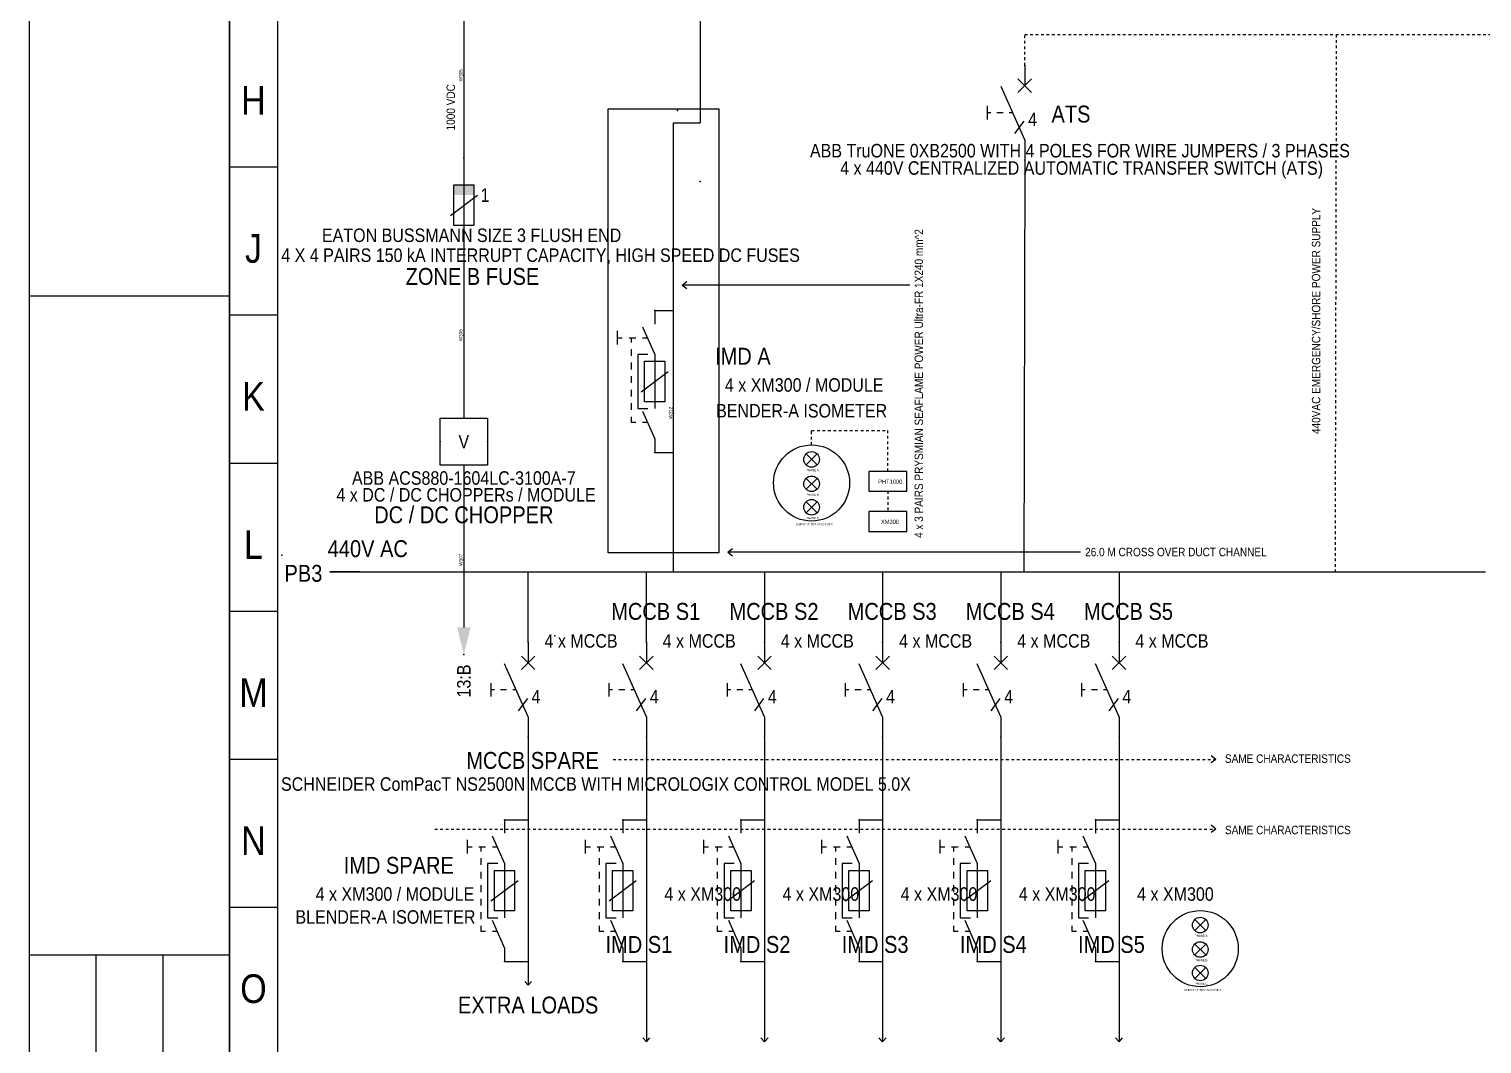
# Model space of a CAD drawing. Header units: millimetres. Extents: x -283 to 2642, y -168 to 1897.
# Drawn here: x -270 to 795, y 313 to 1057 of the extents above; entities that cross this region are included whole.
import ezdxf
from ezdxf.enums import TextEntityAlignment as Align

# ---------------------------------------------------------------- set-up
doc = ezdxf.new("R2010")
doc.units = ezdxf.units.MM
doc.linetypes.add('DASHED', pattern=[4, 2, -2])
doc.layers.add('SLEHTI1', color=7, linetype='Continuous')
doc.styles.add('ELECTRICAL_GENERAL', font='arial.ttf', dxfattribs={"width": 0.85})
doc.styles.add('ELECTRICAL_ID', font='arial.ttf', dxfattribs={"width": 0.85})
doc.styles.add('ELECTRICAL_INTDEF1', font='segoesc.ttf', dxfattribs={"width": 0.85})
doc.styles.add('ELECTRICAL_LABEL', font='arial.ttf', dxfattribs={"width": 0.85})
doc.styles.add('ELECTRICAL_PROMPT', font='arial.ttf', dxfattribs={"width": 0.85})

# ---------------------------------------------------------------- blocks, each defined once
blk = doc.blocks.new('SPOH3V')
at = {"color": 1, "linetype": 'Continuous', "lineweight": -3}
for p, q in [((2, 297), (2, 2)), ((23, 2), (23, 297)), ((28, 292), (28, 23)), ((23, 80), (2, 80))]:
    blk.add_line(p, q, dxfattribs=at)
at = {"color": 2, "linetype": 'Continuous', "lineweight": -3}
blk.add_line((23, 297), (23, 2), dxfattribs=at)
at = {"color": 7, "linetype": 'Continuous', "lineweight": -3}
for p, q in [((28, 162.5), (23, 162.5)), ((23, 149), (2, 149)), ((28, 147), (23, 147)), ((28, 131.5), (23, 131.5)), ((28, 116), (23, 116)), ((28, 100.5), (23, 100.5)), ((28, 85), (23, 85)), ((9, 80), (9, 2)), ((16, 80), (16, 2))]:
    blk.add_line(p, q, dxfattribs=at)
at = {"color": 7, "lineweight": -3, "style": 'ELECTRICAL_PROMPT', "width": 0.85}
for s, p in [('H', (25.5, 168)), ('J', (25.5, 152.5)), ('K', (25.5, 137)), ('L', (25.5, 121.5)), ('M', (25.5, 106)), ('N', (25.5, 90.5)), ('O', (25.5, 75))]:
    blk.add_text(s, height=3, dxfattribs=at).set_placement(p, align=Align.CENTER)
at = {"color": 11, "lineweight": -3, "style": 'ELECTRICAL_LABEL', "width": 0.85, "flags": 8}
blk.add_attdef('E_DRW_PRINTDATE', text='', height=1.5, rotation=90, dxfattribs=at).set_placement((1.6, 296.5), align=Align.RIGHT)
at = {"color": 7, "lineweight": -3, "style": 'ELECTRICAL_LABEL', "width": 0.85, "flags": 8}
for tag, p in [('E_DRW_REVD', (7, 247)), ('E_DRW_REVE', (14, 247)), ('E_DRW_REVF', (21, 247)), ('E_DRW_REVA', (7, 30)), ('E_DRW_REVB', (14, 30)), ('E_DRW_REVC', (21, 30))]:
    blk.add_attdef(tag, p, '', height=2, rotation=90, dxfattribs=at)
at = {"color": 11, "lineweight": -3, "style": 'ELECTRICAL_LABEL', "width": 0.85, "flags": 8}
blk.add_attdef('E_DRW_FILENAME', (1.6, 2.5), '', height=1.5, rotation=90, dxfattribs=at)
at = {"color": 1, "lineweight": -3, "style": 'ELECTRICAL_LABEL', "width": 0.85, "flags": 8}
for tag, p, height in [('E_DRW_NAME1', (206.5, 15), 3.5), ('E_DRW_OBJECTID', (323, 17), 2.5), ('E_DRW_ELPOSID', (356, 17), 2.5), ('E_DRW_JOBNUMBER', (388, 17), 2.5), ('E_DRW_NAME2', (206.5, 10), 3.5), ('E_DRW_NUMBER', (359, 5), 5), ('E_DRW_NAME3', (206.5, 5), 3.5)]:
    blk.add_attdef(tag, p, '', height=height, dxfattribs=at)
at = {"color": 7, "lineweight": -3, "width": 0.85}
for tag, p, style, flags in [('E_DRW_PLANNER', (295.54, 17), 'ELECTRICAL_LABEL', 8), ('E_DRW_DATE', (305, 17), 'ELECTRICAL_LABEL', 8), ('E_DRW_DRAWER', (295.54, 10), 'ELECTRICAL_LABEL', 8), ('E_DRW_SHEETS', (331, 10), 'ELECTRICAL_LABEL', 8), ('E_DRW_CHECKER', (295.54, 3), 'ELECTRICAL_LABEL', 8), ('$SCVIRTATIE$', (0, 0), 'ELECTRICAL_GENERAL', 9)]:
    blk.add_attdef(tag, p, '', height=2, dxfattribs=dict(at, style=style, flags=flags))
at = {"color": 7, "lineweight": -3, "style": 'ELECTRICAL_LABEL', "width": 0.85, "flags": 8}
blk.add_attdef('E_DRW_SHEET', text='', height=2, dxfattribs=at).set_placement((327, 10), align=Align.RIGHT)
at = {"color": 1, "lineweight": -3, "style": 'ELECTRICAL_LABEL', "width": 0.85, "flags": 8}
blk.add_attdef('E_DRW_GROUP', text='', height=5, dxfattribs=at).set_placement((354, 5), align=Align.RIGHT)
blk = doc.blocks.new('LTXT4')
at = {"color": 7, "linetype": 'Continuous', "lineweight": -3}
blk.add_point((0, 0), dxfattribs=at)
at = {"color": 7, "lineweight": -3, "style": 'ELECTRICAL_ID', "width": 0.85}
for tag, flags, p in [('E_OBJECTID', 9, (0, 8.75)), ('E_ELPOSID', 9, (0, 5.25)), ('E_ID', 1, (0, 1.5))]:
    blk.add_attdef(tag, text='', height=2.5, dxfattribs=dict(at, flags=flags)).set_placement(p, align=Align.CENTER)
at = {"color": 7, "lineweight": -3, "style": 'ELECTRICAL_GENERAL', "width": 0.85}
for tag, p in [('E_SYMBTXT1', (0, -2)), ('E_SYMBTXT2', (0, -5)), ('E_SYMBTXT3', (0, -8)), ('E_SYMBTXT4', (0, -11))]:
    blk.add_attdef(tag, text='', height=2, dxfattribs=at).set_placement(p, align=Align.CENTER)
at = {"color": 7, "lineweight": -3, "style": 'ELECTRICAL_GENERAL', "width": 0.85, "flags": 9}
blk.add_attdef('E_CIRCUIT', text='', height=2, dxfattribs=at).set_placement((-1, -14), align=Align.RIGHT)
blk.add_attdef('E_CIRCUITNUMBER', (1, -14), '', height=2, dxfattribs=at)
blk = doc.blocks.new('$PLINEDEVICEID$')
at = {"color": 7, "linetype": 'Continuous', "lineweight": -3}
blk.add_point((0, 0), dxfattribs=at)
at = {"color": 7, "lineweight": -3, "style": 'ELECTRICAL_ID', "width": 0.85}
for tag, flags, p in [('E_OBJECTID', 9, (-1.75, 7.5)), ('E_ELPOSID', 9, (-1.75, 3.75)), ('E_ID', 1, (-1.75, 0))]:
    blk.add_attdef(tag, text='', height=2.5, dxfattribs=dict(at, flags=flags)).set_placement(p, align=Align.MIDDLE_RIGHT)
blk = doc.blocks.new('SVAIHT1A')
at = {"color": 1, "linetype": 'Continuous', "lineweight": -3}
blk.add_point((0, 0), dxfattribs=at)
at = {"color": 1, "lineweight": -3}
blk.add_solid([(0, 0), (0.99, 4), (-0.99, 4)], dxfattribs=at)
at = {"color": 7, "lineweight": -3, "style": 'ELECTRICAL_GENERAL', "width": 0.85, "flags": 8}
blk.add_attdef('E_SYMBTXT1', text='', height=2, rotation=90, dxfattribs=at).set_placement((2, 0), align=Align.TOP_LEFT)
at = {"color": 1, "lineweight": -3, "style": 'ELECTRICAL_INTDEF1', "flags": 8}
blk.add_attdef('E_DELETED', (0, 0), '', height=2.5, dxfattribs=at)
at = {"color": 7, "lineweight": -3, "style": 'ELECTRICAL_GENERAL', "width": 0.85, "flags": 1}
blk.add_attdef('E_THISREF', text='', height=1.5, dxfattribs=at).set_placement((0, -1.5), align=Align.CENTER)
at = {"color": 7, "lineweight": -3, "style": 'ELECTRICAL_GENERAL', "width": 0.85}
blk.add_attdef('E_CONNREF', text='', height=2, rotation=90, dxfattribs=at).set_placement((0, -1.5), align=Align.MIDDLE_RIGHT)
blk = doc.blocks.new('IECSLD_0201')
at = {"color": 0, "linetype": 'Continuous', "lineweight": -3}
for p, q in [((0, 0), (0, -14)), ((-1.5, -10), (-1.5, -4)), ((-1.5, -4), (1.5, -4)), ((1.5, -4), (1.5, -10)), ((1.5, -10), (-1.5, -10))]:
    blk.add_line(p, q, dxfattribs=at)
at = {"color": 7, "linetype": 'Continuous', "lineweight": -3}
blk.add_line((-2, -8.5), (2, -5.5), dxfattribs=at)
at = {"color": 0, "linetype": 'Continuous', "lineweight": -3}
for p in [(0, 0), (0, -14)]:
    blk.add_point(p, dxfattribs=at)
at = {"color": 0, "lineweight": -3}
blk.add_solid([(-1.5, -5.5), (1.5, -5.5), (-1.5, -4), (1.5, -4)], dxfattribs=at)
at = {"color": 7, "lineweight": -3, "width": 0.85}
for tag, height, style, flags, p in [('E_OBJECTID', 2.5, 'ELECTRICAL_ID', 8, (-4, -1)), ('E_ELPOSID', 2.5, 'ELECTRICAL_ID', 8, (-4, -4.5)), ('E_AA', 2, 'ELECTRICAL_GENERAL', 8, (-4, -12)), ('E_OVERCURRENTPROTECTIONTYPE', 2, 'ELECTRICAL_GENERAL', 9, (-4, -15)), ('E_OVERCURRENTPROTECTION', 2, 'ELECTRICAL_GENERAL', 9, (-4, -18)), ('E_FRAMESIZE', 2, 'ELECTRICAL_GENERAL', 9, (-4, -21)), ('E_ELEC1', 2, 'ELECTRICAL_GENERAL', 8, (-4, -24)), ('E_ELEC2', 2, 'ELECTRICAL_GENERAL', 8, (-4, -27))]:
    blk.add_attdef(tag, text='', height=height, dxfattribs=dict(at, style=style, flags=flags)).set_placement(p, align=Align.RIGHT)
at = {"color": 7, "lineweight": -3, "style": 'ELECTRICAL_GENERAL', "width": 0.85, "flags": 8}
blk.add_attdef('E_PHASE', (2, -1), '', height=1.5, dxfattribs=at)
at = {"color": 7, "lineweight": -3, "style": 'ELECTRICAL_ID', "width": 0.85, "flags": 9}
blk.add_attdef('E_GROUPNUMBER', text='', height=1.5, dxfattribs=at).set_placement((-2, -1), align=Align.TOP_RIGHT)
at = {"color": 7, "lineweight": -3, "style": 'ELECTRICAL_ID', "width": 0.85}
blk.add_attdef('E_ID', text='', height=2.5, dxfattribs=at).set_placement((-4, -8), align=Align.RIGHT)
at = {"color": 7, "lineweight": -3, "style": 'ELECTRICAL_GENERAL', "width": 0.85, "flags": 8}
blk.add_attdef('E_POLES', text='', height=2, dxfattribs=at).set_placement((2.5, -5.5), align=Align.MIDDLE_LEFT)
blk = doc.blocks.new('IECSLD_1111')
at = {"color": 0, "linetype": 'Continuous', "lineweight": -3}
blk.add_lwpolyline([(-3.5, 3.5), (3.5, 3.5), (3.5, -3.5), (-3.5, -3.5)], close=True, dxfattribs=at)
for p in [(0, 3.5), (-3.5, 0), (3.5, 0), (0, -3.5)]:
    blk.add_point(p, dxfattribs=at)
at = {"color": 7, "lineweight": -3, "style": 'ELECTRICAL_GENERAL', "width": 0.85}
blk.add_text('V', height=2, dxfattribs=at).set_placement((0, -1), align=Align.CENTER)
at = {"color": 7, "lineweight": -3, "width": 0.85, "flags": 8}
for tag, height, style, p in [('E_OBJECTID', 2.5, 'ELECTRICAL_ID', (0, 12.5)), ('E_ELPOSID', 2.5, 'ELECTRICAL_ID', (0, 9)), ('E_ELEC1', 2, 'ELECTRICAL_GENERAL', (0, -7.5)), ('E_ELEC2', 2, 'ELECTRICAL_GENERAL', (0, -10.5))]:
    blk.add_attdef(tag, text='', height=height, dxfattribs=dict(at, style=style)).set_placement(p, align=Align.CENTER)
at = {"color": 7, "lineweight": -3, "style": 'ELECTRICAL_ID', "width": 0.85}
blk.add_attdef('E_ID', text='', height=2.5, dxfattribs=at).set_placement((0, 5.5), align=Align.CENTER)
blk = doc.blocks.new('IECSLD_0402')
at = {"color": 0, "linetype": 'Continuous', "lineweight": -3}
for p, q in [((0, 0), (0, -3)), ((0, -11), (-3.5, -3.12)), ((-5.5, -8), (-5.5, -6)), ((0, -11), (0, -14))]:
    blk.add_line(p, q, dxfattribs=at)
at = {"color": 7, "linetype": 'Continuous', "lineweight": -3}
for p, q in [((-1, -4), (1, -2)), ((-1, -2), (1, -4)), ((-5, -7), (-5.5, -7)), ((-3.2, -7), (-4.1, -7)), ((-1.78, -7), (-2.3, -7)), ((-0.13, -8.25), (-1.5, -10.09))]:
    blk.add_line(p, q, dxfattribs=at)
at = {"color": 0, "linetype": 'Continuous', "lineweight": -3}
for p in [(0, 0), (0, -14)]:
    blk.add_point(p, dxfattribs=at)
at = {"color": 7, "lineweight": -3, "width": 0.85}
for tag, height, style, flags, p in [('E_OBJECTID', 2.5, 'ELECTRICAL_ID', 8, (-7.5, -1)), ('E_ELPOSID', 2.5, 'ELECTRICAL_ID', 8, (-7.5, -4.5)), ('E_AA', 2, 'ELECTRICAL_GENERAL', 8, (-7.5, -12)), ('E_OVERCURRENTPROTECTIONTYPE', 2, 'ELECTRICAL_GENERAL', 9, (-7.5, -15)), ('E_OVERCURRENTPROTECTION', 2, 'ELECTRICAL_GENERAL', 9, (-7.5, -18)), ('E_FRAMESIZE', 2, 'ELECTRICAL_GENERAL', 9, (-7.5, -21)), ('E_ELEC1', 2, 'ELECTRICAL_GENERAL', 8, (-7.5, -24)), ('E_ELEC2', 2, 'ELECTRICAL_GENERAL', 8, (-7.5, -27))]:
    blk.add_attdef(tag, text='', height=height, dxfattribs=dict(at, style=style, flags=flags)).set_placement(p, align=Align.RIGHT)
at = {"color": 7, "lineweight": -3, "style": 'ELECTRICAL_GENERAL', "width": 0.85, "flags": 8}
blk.add_attdef('E_PHASE', (2, -1), '', height=1.5, dxfattribs=at)
at = {"color": 7, "lineweight": -3, "style": 'ELECTRICAL_ID', "width": 0.85, "flags": 9}
blk.add_attdef('E_GROUPNUMBER', text='', height=1.5, dxfattribs=at).set_placement((-2, -1), align=Align.TOP_RIGHT)
at = {"color": 7, "lineweight": -3, "style": 'ELECTRICAL_ID', "width": 0.85}
blk.add_attdef('E_ID', text='', height=2.5, dxfattribs=at).set_placement((-7.5, -8), align=Align.RIGHT)
at = {"color": 7, "lineweight": -3, "style": 'ELECTRICAL_GENERAL', "width": 0.85, "flags": 8}
blk.add_attdef('E_POLES', text='', height=2, dxfattribs=at).set_placement((0.5, -8), align=Align.MIDDLE_LEFT)
blk = doc.blocks.new('IECSLD_0204')
at = {"color": 0, "linetype": 'Continuous', "lineweight": -3}
for p, q in [((0, 0), (0, -2)), ((-5.5, -5), (-5.5, -3)), ((-1.83, -2.39), (0, -6.5)), ((-1.5, -13.5), (-1.5, -7.5)), ((-1.5, -7.5), (1.5, -7.5)), ((0, -6.5), (0, -14.5)), ((1.5, -7.5), (1.5, -13.5)), ((-1.83, -14.89), (0, -19)), ((1.5, -13.5), (-1.5, -13.5)), ((0, -19), (0, -21))]:
    blk.add_line(p, q, dxfattribs=at)
at = {"color": 7, "linetype": 'Continuous', "lineweight": -3}
for p, q in [((-5.5, -4), (-4.8, -4)), ((-3.8, -4), (-2.8, -4)), ((-3.5, -4), (-3.5, -4.7)), ((-1.8, -4), (-1.11, -4)), ((-3.5, -5.7), (-3.5, -6.7)), ((-3.5, -7.7), (-3.5, -8.7)), ((-1, -6.5), (-2.5, -6.5)), ((-2.5, -6.5), (-2.5, -14.5)), ((-3.5, -9.7), (-3.5, -10.7)), ((-2, -12), (2, -9)), ((-3.5, -11.7), (-3.5, -12.7)), ((-3.5, -13.7), (-3.5, -14.7)), ((-2.5, -14.5), (-1, -14.5)), ((-3.5, -15.7), (-3.5, -16.5)), ((-3.5, -16.5), (-2.8, -16.5)), ((-1.8, -16.5), (-1.11, -16.5))]:
    blk.add_line(p, q, dxfattribs=at)
at = {"color": 0, "linetype": 'Continuous', "lineweight": -3}
for p in [(0, 0), (0, -21)]:
    blk.add_point(p, dxfattribs=at)
at = {"color": 7, "lineweight": -3, "width": 0.85}
for tag, height, style, flags, p in [('E_OBJECTID', 2.5, 'ELECTRICAL_ID', 8, (-7.5, -1)), ('E_ELPOSID', 2.5, 'ELECTRICAL_ID', 8, (-7.5, -4.5)), ('E_AA', 2, 'ELECTRICAL_GENERAL', 8, (-7.5, -12)), ('E_OVERCURRENTPROTECTIONTYPE', 2, 'ELECTRICAL_GENERAL', 9, (-7.5, -15)), ('E_OVERCURRENTPROTECTION', 2, 'ELECTRICAL_GENERAL', 9, (-7.5, -18)), ('E_FRAMESIZE', 2, 'ELECTRICAL_GENERAL', 9, (-7.5, -21)), ('E_ELEC1', 2, 'ELECTRICAL_GENERAL', 8, (-7.5, -24)), ('E_ELEC2', 2, 'ELECTRICAL_GENERAL', 8, (-7.5, -27))]:
    blk.add_attdef(tag, text='', height=height, dxfattribs=dict(at, style=style, flags=flags)).set_placement(p, align=Align.RIGHT)
at = {"color": 7, "lineweight": -3, "style": 'ELECTRICAL_GENERAL', "width": 0.85, "flags": 8}
blk.add_attdef('E_PHASE', (2, -1), '', height=1.5, dxfattribs=at)
at = {"color": 7, "lineweight": -3, "style": 'ELECTRICAL_ID', "width": 0.85, "flags": 9}
blk.add_attdef('E_GROUPNUMBER', text='', height=1.5, dxfattribs=at).set_placement((-2, -1), align=Align.TOP_RIGHT)
at = {"color": 7, "lineweight": -3, "style": 'ELECTRICAL_ID', "width": 0.85}
blk.add_attdef('E_ID', text='', height=2.5, dxfattribs=at).set_placement((-7.5, -8), align=Align.RIGHT)
at = {"color": 7, "lineweight": -3, "style": 'ELECTRICAL_GENERAL', "width": 0.85, "flags": 8}
blk.add_attdef('E_POLES', text='', height=2, dxfattribs=at).set_placement((2.5, -9), align=Align.MIDDLE_LEFT)
blk = doc.blocks.new('KAAPELIN1')
at = {"color": 7, "linetype": 'ByBlock', "lineweight": -3}
blk.add_point((0, 0), dxfattribs=at)
at = {"color": 7, "lineweight": -3, "width": 0.85}
for tag, height, style, p in [('E_ID', 2.5, 'ELECTRICAL_ID', (0, 1)), ('E_TYPE', 2, 'ELECTRICAL_GENERAL', (0, -3))]:
    blk.add_attdef(tag, text='', height=height, dxfattribs=dict(at, style=style)).set_placement(p, align=Align.CENTER)
at = {"color": 7, "lineweight": -3, "style": 'ELECTRICAL_GENERAL', "width": 0.85}
for tag, flags, p in [('E_FROM_LOCATION', 1, (0, -6)), ('E_TO_LOCATION', 1, (0, -12)), ('E_FROM_ID', 1, (0, -9)), ('E_REMARKS', 1, (0, -21)), ('E_LENGTH', 1, (0, -18)), ('E_TO_ID', 1, (0, -15)), ('E_INSTALLER', 9, (0, -33)), ('E_SUPPLIER', 9, (0, -30)), ('E_CLASS', 1, (0, -27)), ('E_ITEM', 1, (0, -24)), ('E_VOLTAGE', 9, (0, -36))]:
    blk.add_attdef(tag, text='', height=2, dxfattribs=dict(at, flags=flags)).set_placement(p, align=Align.CENTER)

msp = doc.modelspace()

# ---------------------------------------------------------------- linework, layer by layer
at = {"layer": 'SLEHTI1', "color": 52, "linetype": 'DASHED', "lineweight": -3}
for p, q in [((460.3, 1030.1), (460.3, 1052.7)), ((460.3, 1052.7), (2360.4, 1052.7)), ((688.7, 1052.7), (687.8, 659))]:
    msp.add_line(p, q, dxfattribs=at)
at = {"layer": 'SLEHTI1', "color": 52, "linetype": 'Continuous', "lineweight": -3}
for p, q in [((203, 988), (222.4, 988)), ((460.3, 960.9), (459.6, 659)), ((209.2, 869.2), (212.7, 871.8)), ((376.1, 869.2), (209.2, 869.2)), ((209.2, 869.2), (212.7, 866.6)), ((96.4, 356), (93.8, 358.8)), ((96.4, 356), (98.9, 358.8)), ((183, 314.6), (180.4, 317.4)), ((183, 314.6), (185.6, 317.4)), ((269.6, 314.6), (267, 317.4)), ((269.6, 314.6), (272.2, 317.4)), ((356.2, 314.6), (353.7, 317.4)), ((356.2, 314.6), (358.8, 317.4)), ((442.8, 314.6), (440.3, 317.4)), ((442.8, 314.6), (445.4, 317.4)), ((529.5, 314.6), (526.9, 317.4)), ((529.5, 314.6), (532, 317.4))]:
    msp.add_line(p, q, dxfattribs=at)
at = {"layer": 'SLEHTI1', "color": 5, "linetype": 'DASHED', "lineweight": -3}
for p, q in [((304.1, 762.5), (360, 762.6)), ((304.1, 752), (304.1, 762.5)), ((360, 732.6), (360, 762.6)), ((360, 718.1), (360, 703.1))]:
    msp.add_line(p, q, dxfattribs=at)
at = {"layer": 'SLEHTI1', "color": 5, "linetype": 'Continuous', "lineweight": -3}
for p, q in [((300.1, 745.4), (308.1, 737.3)), ((300.1, 737.3), (308.1, 745.4)), ((300.1, 719.5), (308.1, 727.5)), ((300.1, 727.5), (308.1, 719.5)), ((300.1, 702.3), (308.1, 710.3)), ((300.1, 710.3), (308.1, 702.3)), ((585, 396.1), (593, 404.1)), ((585, 404.1), (593, 396.1)), ((585, 386.2), (593, 378.2)), ((585, 378.2), (593, 386.2)), ((585, 369.1), (593, 361)), ((585, 361), (593, 369.1))]:
    msp.add_line(p, q, dxfattribs=at)
at = {"layer": 'SLEHTI1', "color": 4, "linetype": 'Continuous', "lineweight": -3}
for p, q in [((242.7, 673.4), (246.2, 676.1)), ((242.7, 673.4), (246.2, 670.8)), ((501.1, 673.4), (242.7, 673.4))]:
    msp.add_line(p, q, dxfattribs=at)
at = {"layer": 'SLEHTI1', "color": 7, "linetype": 'Continuous', "lineweight": -3}
for p, q in [((600.5, 521.5), (596.9, 524.2)), ((600.5, 521.5), (596.9, 518.9)), ((600.5, 470.5), (596.9, 473.2)), ((600.5, 470.5), (596.9, 467.9))]:
    msp.add_line(p, q, dxfattribs=at)
at = {"layer": 'SLEHTI1', "color": 7, "linetype": 'DASHED', "lineweight": -3}
for p, q in [((158.6, 521.5), (600.5, 521.5)), ((27.9, 470.5), (600.5, 470.5))]:
    msp.add_line(p, q, dxfattribs=at)
at = {"layer": 'SLEHTI1', "color": 52, "linetype": 'Continuous', "lineweight": -3}
for points in [[(222.4, 1135.5), (222.4, 997)], [(222.4, 997), (222.4, 988), (222.4, 988)], [(203, 659), (203, 988), (203, 988)], [(-27.1, 659), (-27.1, 659), (-49, 659), (-45.5, 659), (-42, 659), (-38.5, 659), (-35, 659), (-31.5, 659), (-28, 659), (-24.5, 659), (-21, 659), (-17.5, 659), (-14, 659), (-10.5, 659), (-7, 659), (-3.5, 659), (0, 659), (3.5, 659), (7, 659), (10.5, 659), (14, 659), (17.5, 659), (21, 659), (24.5, 659), (28, 659), (31.5, 659), (35, 659), (38.5, 659), (42, 659), (45.5, 659), (49, 659), (52.5, 659), (56, 659), (59.5, 659), (63, 659), (66.5, 659), (70, 659), (73.5, 659), (77, 659), (80.5, 659), (84, 659), (87.5, 659), (91, 659), (94.5, 659), (98, 659), (101.5, 659), (105, 659), (108.5, 659), (112, 659), (115.5, 659), (119, 659), (122.5, 659), (126, 659), (129.5, 659), (133, 659), (136.5, 659), (140, 659), (143.5, 659), (147, 659), (150.5, 659), (154, 659), (157.5, 659), (161, 659), (164.5, 659), (168, 659), (171.5, 659), (175, 659), (178.5, 659), (182, 659), (185.5, 659), (189, 659), (192.5, 659), (196, 659), (199.5, 659), (203, 659), (206.5, 659), (210, 659), (213.5, 659), (217, 659), (220.5, 659), (224, 659), (227.5, 659), (231, 659), (234.5, 659), (238, 659), (241.5, 659), (245, 659), (248.5, 659), (252, 659), (255.5, 659), (259, 659), (262.5, 659), (266, 659), (269.5, 659), (270.2, 659), (273, 659), (276.5, 659), (280, 659), (283.5, 659), (287, 659), (287.5, 659), (290.5, 659), (294, 659), (297.5, 659), (301, 659), (304.5, 659), (304.8, 659), (308, 659), (311.5, 659), (315, 659), (318.5, 659), (322, 659), (322.2, 659), (325.5, 659), (329, 659), (332.5, 659), (336, 659), (339.5, 659), (339.5, 659), (343, 659), (346.5, 659), (350, 659), (353.5, 659), (356.8, 659), (357, 659), (360.5, 659), (364, 659), (367.5, 659), (371, 659), (374.1, 659), (374.5, 659), (378, 659), (381.5, 659), (385, 659), (388.5, 659), (391.5, 659), (392, 659), (395.5, 659), (399, 659), (402.5, 659), (406, 659), (408.8, 659), (409.5, 659), (413, 659), (416.5, 659), (420, 659), (423.5, 659), (426.1, 659), (427, 659), (430.5, 659), (434, 659), (437.5, 659), (441, 659), (443.4, 659), (444.5, 659), (448, 659), (451.5, 659), (455, 659), (458.5, 659), (460.8, 659), (462, 659), (465.5, 659), (469, 659), (472.5, 659), (476, 659), (478.1, 659), (479.5, 659), (483, 659), (486.5, 659), (490, 659), (493.5, 659), (495.4, 659), (497, 659), (500.5, 659), (504, 659), (507.5, 659), (511, 659), (512.7, 659), (514.5, 659), (518, 659), (521.5, 659), (525, 659), (528.5, 659), (530, 659), (532, 659), (535.5, 659), (539, 659), (542.5, 659), (546, 659), (547.4, 659), (549.5, 659), (553, 659), (556.5, 659), (560, 659), (563.5, 659), (564.7, 659), (567, 659), (570.5, 659), (574, 659), (577.5, 659), (581, 659), (582, 659), (584.5, 659), (588, 659), (591.5, 659), (595, 659), (598.5, 659), (599.3, 659), (602, 659), (605.5, 659), (609, 659), (612.5, 659), (616, 659), (616.7, 659), (619.5, 659), (623, 659), (626.5, 659), (630, 659), (633.5, 659), (634, 659), (637, 659), (640.5, 659), (644, 659), (647.5, 659), (651, 659), (651.3, 659), (654.5, 659), (658, 659), (661.5, 659), (665, 659), (668.5, 659), (668.6, 659), (672, 659), (675.5, 659), (679, 659), (682.5, 659), (686, 659), (686, 659), (689.5, 659), (693, 659), (696.5, 659), (700, 659), (703.3, 659), (703.5, 659), (707, 659), (710.5, 659), (714, 659), (717.5, 659), (720.6, 659), (721, 659), (724.5, 659), (728, 659), (731.5, 659), (735, 659), (737.9, 659), (738.5, 659), (742, 659), (745.5, 659), (749, 659), (752.5, 659), (755.3, 659), (756, 659), (759.5, 659), (763, 659), (766.5, 659), (770, 659), (772.6, 659), (773.5, 659), (777, 659), (780.5, 659), (784, 659), (787.5, 659), (789.9, 659), (791, 659), (794.5, 659), (798, 659)], [(96.4, 607.1), (96.4, 659)], [(183, 607.1), (183, 659)], [(269.6, 659), (269.6, 607.1)], [(356.2, 659), (356.2, 607.1)], [(442.8, 659), (442.8, 607.1)], [(529.5, 659), (529.5, 607.1)], [(96.4, 537.8), (96.4, 356)], [(183, 537.8), (183, 314.6)], [(269.6, 537.8), (269.6, 314.6)], [(356.2, 537.8), (356.2, 314.6)], [(442.8, 537.8), (442.8, 314.6)], [(529.5, 537.8), (529.5, 314.6)]]:
    msp.add_lwpolyline(points, dxfattribs=at)
at = {"layer": 'SLEHTI1', "color": 1, "linetype": 'Continuous', "lineweight": -3}
for points in [[(49.2, 1083.6), (49.2, 962.3)], [(49.2, 893), (49.2, 771.7)], [(189.1, 850.3), (189.1, 850.4), (203, 850.4)], [(189.1, 746.4), (189.1, 746.4), (203, 746.4)], [(49.2, 737.1), (49.2, 618.3)], [(79, 477.3), (96.4, 477.3)], [(165.7, 477.3), (183, 477.3)], [(252.3, 477.3), (269.6, 477.3)], [(338.9, 477.3), (356.2, 477.3)], [(425.5, 477.3), (442.8, 477.3)], [(512.1, 477.3), (529.5, 477.3)], [(79, 373.4), (96.4, 373.4)], [(165.7, 373.4), (183, 373.4)], [(252.3, 373.4), (269.6, 373.4)], [(338.9, 373.4), (356.2, 373.4)], [(425.5, 373.4), (442.8, 373.4)], [(512.1, 373.4), (529.5, 373.4)]]:
    msp.add_lwpolyline(points, dxfattribs=at)
at = {"layer": 'SLEHTI1', "color": 4, "linetype": 'Continuous', "lineweight": -3}
for points in [[(154.9, 998.2), (236.1, 998.2), (236.1, 673), (154.9, 673)], [(346.1, 732.6), (346.1, 718.1), (374, 718.1), (374, 732.6)], [(346.1, 703.1), (346.1, 688.6), (374, 688.6), (374, 703.1)]]:
    msp.add_lwpolyline(points, close=True, dxfattribs=at)
for centre in [(304.1, 724.1), (589, 382.8)]:
    msp.add_circle(centre, 27.9, dxfattribs=at)
at = {"layer": 'SLEHTI1', "color": 5, "linetype": 'Continuous', "lineweight": -3}
for centre in [(304.1, 741.4), (304.1, 723.5), (304.1, 706.3), (589, 400.1), (589, 382.2), (589, 365)]:
    msp.add_circle(centre, 5.71, dxfattribs=at)

# ---------------------------------------------------------------- block references
at = {"layer": 'SLEHTI1', "color": 1, "linetype": 'Continuous', "lineweight": -3, "xscale": 7, "yscale": 7, "zscale": 7}
msp.add_blockref('SPOH3V', (-283.5, -182), dxfattribs=at)
at = {"layer": 'SLEHTI1', "color": 1, "linetype": 'Continuous', "lineweight": -3, "rotation": 90}
for p, values in [((49.2, 1022.9), {'E_ID': 'W305'}), ((49.2, 832.4), {'E_ID': 'W306'}), ((203, 775.5), {'E_ID': 'W312'}), ((49.2, 667.8), {'E_ID': 'W307'})]:
    msp.add_blockref('KAAPELIN1', p, dxfattribs=at).add_auto_attribs(values)
at = {"layer": 'SLEHTI1', "color": 1, "linetype": 'Continuous', "lineweight": -3}
ref = msp.add_blockref('IECSLD_0402', (460.3, 1030.1), dxfattribs=dict(at, xscale=4.949747468305833, yscale=4.949747468305833, zscale=4.949747468305833))
ref.add_attrib('E_ID', 'ATS', dxfattribs={"layer": '0', "color": 7, "lineweight": -3, "height": 12.37, "style": 'ELECTRICAL_ID', "width": 0.85}).set_placement((508.5, 988.3), align=Align.RIGHT)
ref.add_attrib('E_ELEC1', 'ABB TruONE 0XB2500 WITH 4 POLES FOR WIRE JUMPERS / 3 PHASES', dxfattribs={"layer": '0', "color": 7, "lineweight": -3, "height": 9.899, "style": 'ELECTRICAL_GENERAL', "width": 0.85}).set_placement((698.7, 962.7), align=Align.RIGHT)
ref.add_attrib('E_ELEC2', '4 x 440V CENTRALIZED AUTOMATIC TRANSFER SWITCH (ATS)', dxfattribs={"layer": '0', "color": 7, "lineweight": -3, "height": 9.899, "style": 'ELECTRICAL_GENERAL', "width": 0.85}).set_placement((679, 950), align=Align.RIGHT)
ref.add_attrib('E_POLES', '4', dxfattribs={"layer": '0', "color": 7, "lineweight": -3, "height": 9.9, "style": 'ELECTRICAL_GENERAL', "width": 0.85}).set_placement((462.8, 990.6), align=Align.MIDDLE_LEFT)
msp.add_blockref('KAAPELIN1', (205.7, 997), dxfattribs=at)
ref = msp.add_blockref('IECSLD_0201', (49.2, 962.3), dxfattribs=dict(at, xscale=4.949747468305833, yscale=4.949747468305833, zscale=4.949747468305833))
ref.add_attrib('E_ID', 'ZONE B FUSE', dxfattribs={"layer": '0', "color": 7, "lineweight": -3, "height": 12.374, "style": 'ELECTRICAL_ID', "width": 0.85}).set_placement((104.5, 869.3), align=Align.RIGHT)
ref.add_attrib('E_ELEC1', 'EATON BUSSMANN SIZE 3 FLUSH END', dxfattribs={"layer": '0', "color": 7, "lineweight": -3, "height": 9.899, "style": 'ELECTRICAL_GENERAL', "width": 0.85}).set_placement((164.6, 900.7), align=Align.RIGHT)
ref.add_attrib('E_ELEC2', '4 X 4 PAIRS 150 kA INTERRUPT CAPACITY, HIGH SPEED DC FUSES', dxfattribs={"layer": '0', "color": 7, "lineweight": -3, "height": 9.899, "style": 'ELECTRICAL_GENERAL', "width": 0.85}).set_placement((295.5, 886.1), align=Align.RIGHT)
ref.add_attrib('E_POLES', '1', dxfattribs={"layer": '0', "color": 7, "lineweight": -3, "height": 9.9, "style": 'ELECTRICAL_GENERAL', "width": 0.85}).set_placement((61.5, 935.1), align=Align.MIDDLE_LEFT)
at = {"layer": 'SLEHTI1', "color": 1, "linetype": 'Continuous', "lineweight": -3, "rotation": 90}
msp.add_blockref('KAAPELIN1', (222.4, 945.1), dxfattribs=at)
at = {"layer": 'SLEHTI1', "color": 1, "linetype": 'Continuous', "lineweight": -3}
ref = msp.add_blockref('IECSLD_0204', (189.1, 850.4), dxfattribs=dict(at, xscale=4.949747468305833, yscale=4.949747468305833, zscale=4.949747468305833))
ref.add_attrib('E_ID', 'IMD A', dxfattribs={"layer": '0', "color": 7, "lineweight": -3, "height": 12.37, "style": 'ELECTRICAL_ID', "width": 0.85}).set_placement((274.1, 810.8), align=Align.RIGHT)
ref.add_attrib('E_ELEC1', '4 x XM300 / MODULE', dxfattribs={"layer": '0', "color": 7, "lineweight": -3, "height": 9.899, "style": 'ELECTRICAL_GENERAL', "width": 0.85}).set_placement((356.8, 791), align=Align.RIGHT)
ref.add_attrib('E_ELEC2', 'BENDER-A ISOMETER', dxfattribs={"layer": '0', "color": 7, "lineweight": -3, "height": 9.899, "style": 'ELECTRICAL_GENERAL', "width": 0.85}).set_placement((359.5, 772.1), align=Align.RIGHT)
ref = msp.add_blockref('IECSLD_1111', (49.2, 754.4), dxfattribs=dict(at, xscale=4.949747468305833, yscale=4.949747468305833, zscale=4.949747468305833))
ref.add_attrib('E_ID', 'DC / DC CHOPPER', dxfattribs={"layer": '0', "color": 7, "lineweight": -3, "height": 12.374, "style": 'ELECTRICAL_ID', "width": 0.85}).set_placement((49.2, 694.6), align=Align.CENTER)
ref.add_attrib('E_ELEC1', 'ABB ACS880-1604LC-3100A-7', dxfattribs={"layer": '0', "color": 7, "lineweight": -3, "height": 9.899, "style": 'ELECTRICAL_GENERAL', "width": 0.85}).set_placement((49.2, 722.8), align=Align.CENTER)
ref.add_attrib('E_ELEC2', '4 x DC / DC CHOPPERs / MODULE', dxfattribs={"layer": '0', "color": 7, "lineweight": -3, "height": 9.899, "style": 'ELECTRICAL_GENERAL', "width": 0.85}).set_placement((50.8, 710.5), align=Align.CENTER)
ref = msp.add_blockref('$PLINEDEVICEID$', (-84.1, 671.3), dxfattribs=dict(at, xscale=4.949747468305833, yscale=4.949747468305833, zscale=4.949747468305833))
ref.add_attrib('E_ID', 'PB3', dxfattribs={"layer": '0', "color": 7, "lineweight": -3, "height": 12.37, "style": 'ELECTRICAL_ID', "width": 0.85}).set_placement((-54.5, 657.9), align=Align.MIDDLE_RIGHT)
ref = msp.add_blockref('IECSLD_0402', (183, 607.1), dxfattribs=dict(at, xscale=4.949747468305833, yscale=4.949747468305833, zscale=4.949747468305833))
ref.add_attrib('E_ID', 'MCCB S1', dxfattribs={"layer": '0', "color": 7, "lineweight": -3, "height": 12.37, "style": 'ELECTRICAL_ID', "width": 0.85}).set_placement((222.5, 623.8), align=Align.RIGHT)
ref.add_attrib('E_ELEC2', '4 x MCCB', dxfattribs={"layer": '0', "color": 7, "lineweight": -3, "height": 9.9, "style": 'ELECTRICAL_GENERAL', "width": 0.85}).set_placement((248.5, 603.4), align=Align.RIGHT)
ref.add_attrib('E_POLES', '4', dxfattribs={"layer": '0', "color": 7, "lineweight": -3, "height": 9.9, "style": 'ELECTRICAL_GENERAL', "width": 0.85}).set_placement((185.5, 567.5), align=Align.MIDDLE_LEFT)
ref = msp.add_blockref('IECSLD_0402', (269.6, 607.1), dxfattribs=dict(at, xscale=4.949747468305833, yscale=4.949747468305833, zscale=4.949747468305833))
ref.add_attrib('E_ID', 'MCCB S2', dxfattribs={"layer": '0', "color": 7, "lineweight": -3, "height": 12.37, "style": 'ELECTRICAL_ID', "width": 0.85}).set_placement((309.2, 623.8), align=Align.RIGHT)
ref.add_attrib('E_ELEC2', '4 x MCCB', dxfattribs={"layer": '0', "color": 7, "lineweight": -3, "height": 9.9, "style": 'ELECTRICAL_GENERAL', "width": 0.85}).set_placement((335.1, 603.4), align=Align.RIGHT)
ref.add_attrib('E_POLES', '4', dxfattribs={"layer": '0', "color": 7, "lineweight": -3, "height": 9.9, "style": 'ELECTRICAL_GENERAL', "width": 0.85}).set_placement((272.1, 567.5), align=Align.MIDDLE_LEFT)
ref = msp.add_blockref('IECSLD_0402', (356.2, 607.1), dxfattribs=dict(at, xscale=4.949747468305833, yscale=4.949747468305833, zscale=4.949747468305833))
ref.add_attrib('E_ID', 'MCCB S3', dxfattribs={"layer": '0', "color": 7, "lineweight": -3, "height": 12.37, "style": 'ELECTRICAL_ID', "width": 0.85}).set_placement((395.8, 623.8), align=Align.RIGHT)
ref.add_attrib('E_ELEC2', '4 x MCCB', dxfattribs={"layer": '0', "color": 7, "lineweight": -3, "height": 9.9, "style": 'ELECTRICAL_GENERAL', "width": 0.85}).set_placement((421.8, 603.4), align=Align.RIGHT)
ref.add_attrib('E_POLES', '4', dxfattribs={"layer": '0', "color": 7, "lineweight": -3, "height": 9.9, "style": 'ELECTRICAL_GENERAL', "width": 0.85}).set_placement((358.7, 567.5), align=Align.MIDDLE_LEFT)
ref = msp.add_blockref('IECSLD_0402', (442.8, 607.1), dxfattribs=dict(at, xscale=4.949747468305833, yscale=4.949747468305833, zscale=4.949747468305833))
ref.add_attrib('E_ID', 'MCCB S4', dxfattribs={"layer": '0', "color": 7, "lineweight": -3, "height": 12.37, "style": 'ELECTRICAL_ID', "width": 0.85}).set_placement((482.4, 623.8), align=Align.RIGHT)
ref.add_attrib('E_ELEC2', '4 x MCCB', dxfattribs={"layer": '0', "color": 7, "lineweight": -3, "height": 9.9, "style": 'ELECTRICAL_GENERAL', "width": 0.85}).set_placement((508.4, 603.4), align=Align.RIGHT)
ref.add_attrib('E_POLES', '4', dxfattribs={"layer": '0', "color": 7, "lineweight": -3, "height": 9.9, "style": 'ELECTRICAL_GENERAL', "width": 0.85}).set_placement((445.3, 567.5), align=Align.MIDDLE_LEFT)
ref = msp.add_blockref('IECSLD_0402', (529.5, 607.1), dxfattribs=dict(at, xscale=4.949747468305833, yscale=4.949747468305833, zscale=4.949747468305833))
ref.add_attrib('E_ID', 'MCCB S5', dxfattribs={"layer": '0', "color": 7, "lineweight": -3, "height": 12.37, "style": 'ELECTRICAL_ID', "width": 0.85}).set_placement((569, 623.8), align=Align.RIGHT)
ref.add_attrib('E_ELEC2', '4 x MCCB', dxfattribs={"layer": '0', "color": 7, "lineweight": -3, "height": 9.9, "style": 'ELECTRICAL_GENERAL', "width": 0.85}).set_placement((595, 603.4), align=Align.RIGHT)
ref.add_attrib('E_POLES', '4', dxfattribs={"layer": '0', "color": 7, "lineweight": -3, "height": 9.9, "style": 'ELECTRICAL_GENERAL', "width": 0.85}).set_placement((531.9, 567.5), align=Align.MIDDLE_LEFT)
at = {"layer": 'SLEHTI1', "color": 1, "linetype": 'Continuous', "lineweight": -3, "xscale": 4.949747468305833, "yscale": 4.949747468305833, "zscale": 4.949747468305833}
msp.add_blockref('SVAIHT1A', (49.2, 598.5), dxfattribs=at).add_auto_attribs({'E_CONNREF': '13:B'})
at = {"layer": 'SLEHTI1', "color": 1, "linetype": 'Continuous', "lineweight": -3}
ref = msp.add_blockref('IECSLD_0402', (96.4, 607.1), dxfattribs=dict(at, xscale=4.949747468305833, yscale=4.949747468305833, zscale=4.949747468305833))
ref.add_attrib('E_ID', 'MCCB SPARE', dxfattribs={"layer": '0', "color": 7, "lineweight": -3, "height": 12.37, "style": 'ELECTRICAL_ID', "width": 0.85}).set_placement((148.1, 514.6), align=Align.RIGHT)
ref.add_attrib('E_ELEC1', 'SCHNEIDER ComPacT NS2500N MCCB WITH MICROLOGIX CONTROL MODEL 5.0X', dxfattribs={"layer": '0', "color": 7, "lineweight": -3, "height": 9.899, "style": 'ELECTRICAL_GENERAL', "width": 0.85}).set_placement((376.9, 498.5), align=Align.RIGHT)
ref.add_attrib('E_ELEC2', '4 x MCCB', dxfattribs={"layer": '0', "color": 7, "lineweight": -3, "height": 9.9, "style": 'ELECTRICAL_GENERAL', "width": 0.85}).set_placement((161.9, 603.4), align=Align.RIGHT)
ref.add_attrib('E_POLES', '4', dxfattribs={"layer": '0', "color": 7, "lineweight": -3, "height": 9.9, "style": 'ELECTRICAL_GENERAL', "width": 0.85}).set_placement((98.8, 567.5), align=Align.MIDDLE_LEFT)
at = {"layer": 'SLEHTI1', "color": 1, "linetype": 'Continuous', "lineweight": -3, "xscale": 4.949747468305833, "yscale": 4.949747468305833, "zscale": 4.949747468305833, "rotation": 180}
msp.add_blockref('LTXT4', (115.8, 612), dxfattribs=at)
at = {"layer": 'SLEHTI1', "color": 1, "linetype": 'Continuous', "lineweight": -3}
ref = msp.add_blockref('IECSLD_0204', (79, 477.3), dxfattribs=dict(at, xscale=4.949747468305833, yscale=4.949747468305833, zscale=4.949747468305833))
ref.add_attrib('E_ID', 'IMD SPARE', dxfattribs={"layer": '0', "color": 7, "lineweight": -3, "height": 12.37, "style": 'ELECTRICAL_ID', "width": 0.85}).set_placement((41.9, 437.7), align=Align.RIGHT)
ref.add_attrib('E_ELEC1', '4 x XM300 / MODULE ', dxfattribs={"layer": '0', "color": 7, "lineweight": -3, "height": 9.899, "style": 'ELECTRICAL_GENERAL', "width": 0.85}).set_placement((60.1, 417.9), align=Align.RIGHT)
ref.add_attrib('E_ELEC2', 'BLENDER-A ISOMETER', dxfattribs={"layer": '0', "color": 7, "lineweight": -3, "height": 9.899, "style": 'ELECTRICAL_GENERAL', "width": 0.85}).set_placement((57.7, 401.1), align=Align.RIGHT)
ref = msp.add_blockref('IECSLD_0204', (165.7, 477.3), dxfattribs=dict(at, xscale=4.949747468305833, yscale=4.949747468305833, zscale=4.949747468305833))
ref.add_attrib('E_ID', 'IMD S1', dxfattribs={"layer": '0', "color": 7, "lineweight": -3, "height": 12.37, "style": 'ELECTRICAL_ID', "width": 0.85}).set_placement((202, 379.7), align=Align.RIGHT)
ref.add_attrib('E_ELEC1', '4 x XM300', dxfattribs={"layer": '0', "color": 7, "lineweight": -3, "height": 9.9, "style": 'ELECTRICAL_GENERAL', "width": 0.85}).set_placement((252.4, 417.9), align=Align.RIGHT)
ref = msp.add_blockref('IECSLD_0204', (252.3, 477.3), dxfattribs=dict(at, xscale=4.949747468305833, yscale=4.949747468305833, zscale=4.949747468305833))
ref.add_attrib('E_ID', 'IMD S2', dxfattribs={"layer": '0', "color": 7, "lineweight": -3, "height": 12.37, "style": 'ELECTRICAL_ID', "width": 0.85}).set_placement((288.6, 379.7), align=Align.RIGHT)
ref.add_attrib('E_ELEC1', '4 x XM300', dxfattribs={"layer": '0', "color": 7, "lineweight": -3, "height": 9.9, "style": 'ELECTRICAL_GENERAL', "width": 0.85}).set_placement((339, 417.9), align=Align.RIGHT)
ref = msp.add_blockref('IECSLD_0204', (338.9, 477.3), dxfattribs=dict(at, xscale=4.949747468305833, yscale=4.949747468305833, zscale=4.949747468305833))
ref.add_attrib('E_ID', 'IMD S3', dxfattribs={"layer": '0', "color": 7, "lineweight": -3, "height": 12.37, "style": 'ELECTRICAL_ID', "width": 0.85}).set_placement((375.2, 379.7), align=Align.RIGHT)
ref.add_attrib('E_ELEC1', '4 x XM300', dxfattribs={"layer": '0', "color": 7, "lineweight": -3, "height": 9.9, "style": 'ELECTRICAL_GENERAL', "width": 0.85}).set_placement((425.6, 417.9), align=Align.RIGHT)
ref = msp.add_blockref('IECSLD_0204', (425.5, 477.3), dxfattribs=dict(at, xscale=4.949747468305833, yscale=4.949747468305833, zscale=4.949747468305833))
ref.add_attrib('E_ID', 'IMD S4', dxfattribs={"layer": '0', "color": 7, "lineweight": -3, "height": 12.37, "style": 'ELECTRICAL_ID', "width": 0.85}).set_placement((461.8, 379.7), align=Align.RIGHT)
ref.add_attrib('E_ELEC1', '4 x XM300', dxfattribs={"layer": '0', "color": 7, "lineweight": -3, "height": 9.9, "style": 'ELECTRICAL_GENERAL', "width": 0.85}).set_placement((512.2, 417.9), align=Align.RIGHT)
ref = msp.add_blockref('IECSLD_0204', (512.1, 477.3), dxfattribs=dict(at, xscale=4.949747468305833, yscale=4.949747468305833, zscale=4.949747468305833))
ref.add_attrib('E_ID', 'IMD S5', dxfattribs={"layer": '0', "color": 7, "lineweight": -3, "height": 12.37, "style": 'ELECTRICAL_ID', "width": 0.85}).set_placement((548.4, 379.7), align=Align.RIGHT)
ref.add_attrib('E_ELEC1', '4 x XM300', dxfattribs={"layer": '0', "color": 7, "lineweight": -3, "height": 9.9, "style": 'ELECTRICAL_GENERAL', "width": 0.85}).set_placement((598.9, 417.9), align=Align.RIGHT)

# ---------------------------------------------------------------- texts
at = {"layer": 'SLEHTI1', "color": 1, "lineweight": -3, "style": 'ELECTRICAL_GENERAL', "width": 0.85}
msp.add_text('1000 VDC', height=6.19, rotation=90, dxfattribs=at).set_placement((42.7, 982.5))
at = {"layer": 'SLEHTI1', "color": 52, "lineweight": -3, "style": 'ELECTRICAL_GENERAL', "width": 0.85}
for s, p in [('440VAC EMERGENCY/SHORE POWER SUPPLY', (677, 760)), ('4 x 3 PAIRS PRYSMIAN SEAFLAME POWER Ultra-FR 1X240 mm^ 2', (385.8, 683.8))]:
    msp.add_text(s, height=6.187, rotation=90, dxfattribs=at).set_placement(p)
at = {"layer": 'SLEHTI1', "color": 5, "lineweight": -3, "style": 'ELECTRICAL_GENERAL', "width": 0.85}
for s, height, p in [('PHASE A', 1.55, (300.2, 732.7)), ('PHASE B', 1.55, (300.2, 714.8)), ('CURRENT TRANSFORMER', 1.547, (292.5, 693)), ('PHASE C', 1.55, (300.2, 697.6)), ('PHASE A', 1.55, (585.1, 391.4)), ('PHASE B', 1.55, (585.1, 373.6)), ('CURRENT TRANSFORMER', 1.547, (577.4, 351.7)), ('PHASE C', 1.55, (585.1, 356.4))]:
    msp.add_text(s, height=height, rotation=360, dxfattribs=at).set_placement(p)
for s, p in [('PHT1000', (352.9, 723.5)), ('XM300', (354.9, 694.1))]:
    msp.add_text(s, height=3.09, dxfattribs=at).set_placement(p)
at = {"layer": 'SLEHTI1', "color": 52, "lineweight": -3, "style": 'ELECTRICAL_GENERAL', "width": 0.85}
for s, height, p in [('440V AC', 12.37, (-50.6, 669.8)), ('EXTRA LOADS', 12.374, (44.9, 335.3))]:
    msp.add_text(s, height=height, dxfattribs=at).set_placement(p)
at = {"layer": 'SLEHTI1', "color": 4, "lineweight": -3, "style": 'ELECTRICAL_GENERAL', "width": 0.85}
msp.add_text('26.0 M CROSS OVER DUCT CHANNEL', height=6.187, dxfattribs=at).set_placement((504.6, 670.4))
at = {"layer": 'SLEHTI1', "color": 7, "lineweight": -3, "style": 'ELECTRICAL_GENERAL', "width": 0.85}
for p in [(607.1, 519), (607.1, 466.7)]:
    msp.add_text('SAME CHARACTERISTICS', height=6.187, dxfattribs=at).set_placement(p)

doc.saveas('drawing.dxf')
